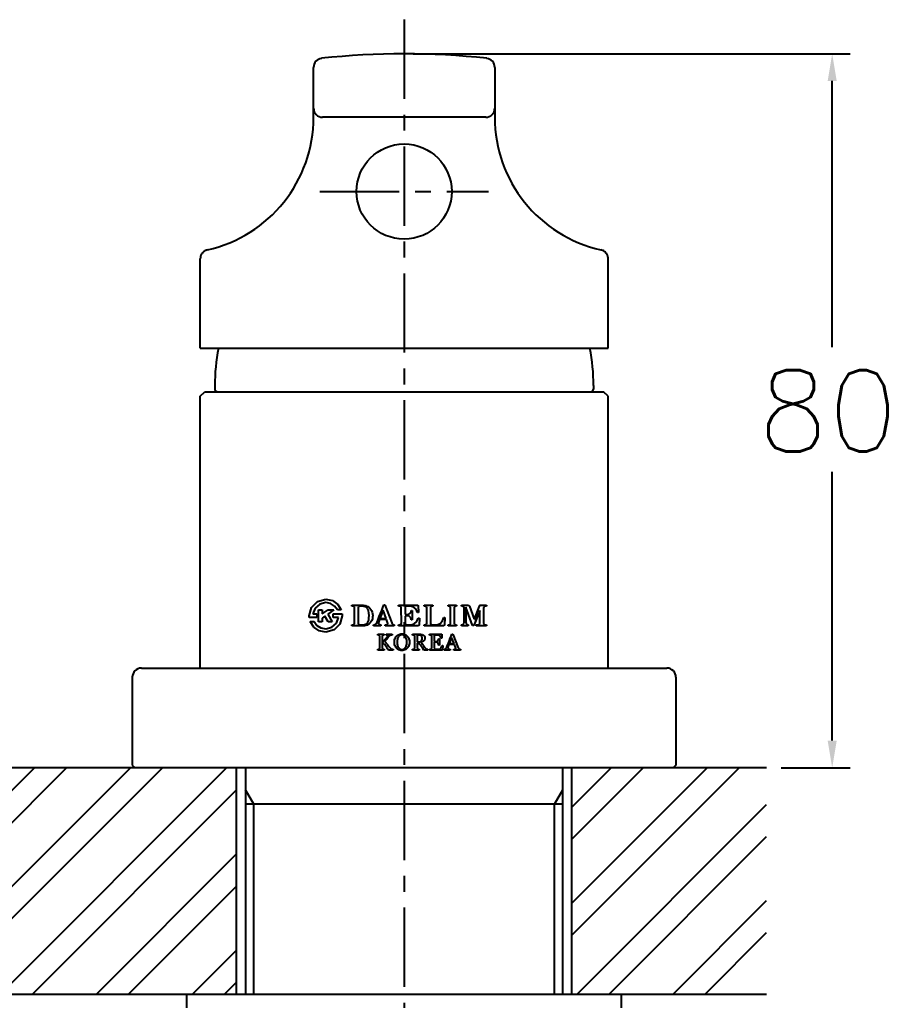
# Model space of a CAD drawing. Extents: x 8952 to 9546, y 9173 to 10013.
# Drawn here: x 9325.6 to 9421.3, y 9742.1 to 9850.4 of the extents above; entities that cross this region are included whole.
import ezdxf

# ---------------------------------------------------------------- set-up
doc = ezdxf.new("R2010")
doc.units = 0
doc.header["$LTSCALE"] = 7
doc.header["$MEASUREMENT"] = 0
doc.linetypes.add('CENTER', pattern=[2, 1.25, -0.25, 0.25, -0.25])
doc.layers.get('0').update_dxf_attribs({"color": 2, "linetype": 'CONTINUOUS'})
for name, color, linetype in [('CL', 1, 'CENTER'), ('D', 2, 'CONTINUOUS'), ('DWG', 7, 'CONTINUOUS')]:
    doc.layers.add(name, color=color, linetype=linetype)
doc.styles.add('GHS', font='ROMANS', dxfattribs={"bigfont": 'GHS'})

msp = doc.modelspace()

# ---------------------------------------------------------------- hatches: boundary and pattern name
at = {"layer": 'D'}
h = msp.add_hatch(dxfattribs=at)
h.set_pattern_fill('ANSI32', color=256, scale=20, style=0)
h.set_pattern_definition([(45, (3115.641, 5486.6625), (-5.303301, 5.303301), []), (45, (3119.176, 5486.6625), (-5.303301, 5.303301), [])])
h.paths.add_polyline_path([(9087.99, 9742.8), (9109.49, 9742.8), (9109.49, 9767.8), (9087.99, 9767.8)])
h.paths.add_polyline_path([(9146.49, 9767.8), (9146.49, 9742.8), (9224.49, 9742.8), (9224.49, 9767.8)])
h.paths.add_polyline_path([(9386.49, 9742.8), (9407.99, 9742.8), (9407.99, 9767.8), (9386.49, 9767.8)])
h.paths.add_polyline_path([(9349.49, 9742.8), (9349.49, 9767.8), (9271.49, 9767.8), (9271.49, 9742.8)])

# ---------------------------------------------------------------- linework, layer by layer
at = {"color": 7, "linetype": 'Continuous'}
for p, q in [((9357.99, 9839.6), (9357.99, 9845.1)), ((9377.99, 9845.1), (9377.99, 9839.6)), ((9376.99, 9839.6), (9358.99, 9839.6)), ((9345.49, 9814.1), (9345.49, 9823.99)), ((9390.49, 9814.1), (9390.49, 9823.99)), ((9345.49, 9814.1), (9390.49, 9814.1)), ((9347.09, 9810), (9347.09, 9809.6)), ((9388.89, 9810), (9388.89, 9809.6)), ((9345.49, 9808.8), (9345.99, 9809.3)), ((9345.49, 9778.8), (9345.49, 9808.8)), ((9345.99, 9809.3), (9389.99, 9809.3)), ((9390.49, 9808.8), (9389.99, 9809.3)), ((9390.49, 9778.8), (9390.49, 9808.8)), ((9338.99, 9778.8), (9396.99, 9778.8)), ((9337.99, 9777.8), (9337.99, 9768.1)), ((9397.99, 9777.8), (9397.99, 9768.1)), ((9407.99, 9767.8), (9087.99, 9767.8)), ((9337.99, 9768.1), (9338.29, 9767.8)), ((9349.49, 9742.8), (9349.49, 9767.8)), ((9350.49, 9767.8), (9350.49, 9742.8)), ((9385.49, 9742.8), (9385.49, 9767.8)), ((9386.49, 9742.8), (9386.49, 9767.8)), ((9397.99, 9768.1), (9397.69, 9767.8)), ((9385.49, 9763.8), (9350.49, 9763.8)), ((9407.99, 9742.8), (9087.99, 9742.8)), ((9343.99, 9740.3), (9343.99, 9742.8)), ((9391.99, 9740.3), (9391.99, 9742.8))]:
    msp.add_line(p, q, dxfattribs=at)
msp.add_circle((9367.99, 9831.4), 5.25, dxfattribs=at)
for centre, radius, start, end in [((9367.99, 9763.6), 83, 83.6987, 96.3013), ((9358.99, 9845.1), 1, 96.3013, 180), ((9376.99, 9845.1), 1, 0, 83.6987), ((9358.99, 9840.6), 1, 180, 270), ((9376.99, 9840.6), 1, 270, 0), ((9342.99, 9839.6), 15, 282.6356, 0), ((9392.99, 9839.6), 15, 180, 257.3644), ((9367.99, 9810), 20.9, 168.6848, 180), ((9367.99, 9810), 20.9, 0, 11.3152), ((9347.39, 9809.6), 0.3, 180, 270), ((9388.59, 9809.6), 0.3, 270, 0), ((9338.99, 9777.8), 1, 90, 180), ((9396.99, 9777.8), 1, 0, 90)]:
    msp.add_arc(centre, radius, start, end, dxfattribs=at)
for points in [[(9346.27, 9824.96), (9345.98, 9824.84), (9345.74, 9824.64), (9345.57, 9824.37), (9345.5, 9824.06), (9345.49, 9823.99)], [(9390.49, 9823.99), (9390.49, 9824.06), (9390.42, 9824.37), (9390.25, 9824.64), (9390.01, 9824.84), (9389.71, 9824.96)]]:
    msp.add_spline(points, degree=3, dxfattribs=at)
at = {"layer": 'CL'}
for p, q in [((9367.99, 9850.37), (9367.99, 9669.4)), ((9358.7, 9831.4), (9377.29, 9831.4))]:
    msp.add_line(p, q, dxfattribs=at)
at = {"layer": 'D'}
for p, q in [((9368.99, 9846.6), (9417.23, 9846.6)), ((9415.23, 9814.23), (9415.23, 9843.6)), ((9415.23, 9770.8), (9415.23, 9800.46)), ((9357.76, 9785.51), (9358.42, 9786.16)), ((9358.67, 9785.87), (9358.17, 9785.42)), ((9358.42, 9786.16), (9359.34, 9786.41)), ((9359.34, 9786.04), (9358.67, 9785.87)), ((9359.34, 9786.41), (9360.07, 9786.26)), ((9359.87, 9785.93), (9359.34, 9786.04)), ((9360.31, 9785.65), (9359.87, 9785.93)), ((9360.07, 9786.26), (9360.66, 9785.84)), ((9360.62, 9785.22), (9360.31, 9785.65)), ((9360.66, 9785.84), (9361.05, 9785.22)), ((9362.2, 9785.65), (9362.2, 9785.76)), ((9362.2, 9785.76), (9363.32, 9785.76)), ((9362.36, 9785.65), (9362.2, 9785.65)), ((9362.45, 9785.63), (9362.36, 9785.65)), ((9362.5, 9785.56), (9362.45, 9785.63)), ((9363.07, 9785.63), (9362.99, 9785.61)), ((9363.13, 9785.63), (9363.07, 9785.63)), ((9363.18, 9785.63), (9363.13, 9785.63)), ((9363.23, 9785.63), (9363.18, 9785.63)), ((9363.39, 9785.63), (9363.23, 9785.63)), ((9363.32, 9785.76), (9363.45, 9785.75)), ((9363.55, 9785.61), (9363.39, 9785.63)), ((9363.45, 9785.75), (9363.59, 9785.73)), ((9363.59, 9785.73), (9363.73, 9785.7)), ((9363.73, 9785.7), (9363.85, 9785.65)), ((9363.85, 9785.65), (9363.97, 9785.59)), ((9365.65, 9785.5), (9365.76, 9785.79)), ((9365.76, 9785.79), (9365.85, 9785.79)), ((9365.85, 9785.79), (9366.62, 9783.81)), ((9367.37, 9785.65), (9367.37, 9785.76)), ((9367.37, 9785.76), (9369.45, 9785.76)), ((9367.54, 9785.65), (9367.37, 9785.65)), ((9367.61, 9785.62), (9367.54, 9785.65)), ((9368.23, 9785.63), (9368.15, 9785.62)), ((9368.61, 9785.63), (9368.23, 9785.63)), ((9369, 9785.55), (9368.61, 9785.63)), ((9369.45, 9785.76), (9369.49, 9785.75)), ((9369.49, 9785.75), (9369.52, 9785.73)), ((9369.52, 9785.73), (9369.53, 9785.7)), ((9369.53, 9785.7), (9369.57, 9784.94)), ((9370.2, 9785.65), (9370.2, 9785.76)), ((9370.2, 9785.76), (9371.17, 9785.76)), ((9370.31, 9785.65), (9370.2, 9785.65)), ((9370.4, 9785.62), (9370.31, 9785.65)), ((9371.06, 9785.65), (9370.96, 9785.61)), ((9371.17, 9785.65), (9371.06, 9785.65)), ((9371.17, 9785.76), (9371.17, 9785.65)), ((9372.84, 9785.65), (9372.84, 9785.76)), ((9372.84, 9785.76), (9373.76, 9785.76)), ((9372.96, 9785.65), (9372.84, 9785.65)), ((9373.04, 9785.62), (9372.96, 9785.65)), ((9373.58, 9785.63), (9373.54, 9785.58)), ((9373.64, 9785.65), (9373.58, 9785.63)), ((9373.76, 9785.65), (9373.64, 9785.65)), ((9373.76, 9785.76), (9373.76, 9785.65)), ((9374.32, 9785.65), (9374.32, 9785.76)), ((9374.32, 9785.76), (9375.01, 9785.76)), ((9374.41, 9785.65), (9374.32, 9785.65)), ((9374.5, 9785.63), (9374.41, 9785.65)), ((9374.59, 9785.57), (9374.5, 9785.63)), ((9375.01, 9785.76), (9375.08, 9785.75)), ((9375.08, 9785.75), (9375.14, 9785.71)), ((9375.14, 9785.71), (9375.19, 9785.65)), ((9375.19, 9785.65), (9375.7, 9784.19)), ((9376.13, 9785.16), (9376.29, 9785.65)), ((9376.29, 9785.65), (9376.32, 9785.7)), ((9376.32, 9785.7), (9376.38, 9785.74)), ((9376.38, 9785.74), (9376.44, 9785.76)), ((9376.44, 9785.76), (9377.06, 9785.76)), ((9376.94, 9785.64), (9376.84, 9785.61)), ((9377.06, 9785.65), (9376.94, 9785.64)), ((9377.06, 9785.76), (9377.06, 9785.65)), ((9357.51, 9784.59), (9357.76, 9785.51)), ((9357.51, 9784.52), (9357.51, 9784.59)), ((9358.17, 9785.42), (9357.92, 9784.79)), ((9357.92, 9784.79), (9358.35, 9784.79)), ((9358.35, 9784.79), (9358.35, 9784.4)), ((9358.53, 9783.92), (9358.53, 9785.23)), ((9358.53, 9785.23), (9358.93, 9785.23)), ((9358.93, 9785.23), (9358.93, 9784.78)), ((9358.93, 9784.78), (9359.59, 9785.23)), ((9360.22, 9785.23), (9359.57, 9784.76)), ((9359.57, 9784.76), (9360.05, 9783.92)), ((9359.59, 9785.23), (9360.22, 9785.23)), ((9360.17, 9784.4), (9360.17, 9784.79)), ((9360.17, 9784.79), (9360.75, 9784.79)), ((9361.05, 9785.22), (9360.62, 9785.22)), ((9360.75, 9784.79), (9360.99, 9784.79)), ((9361.16, 9784.59), (9360.91, 9783.67)), ((9360.99, 9784.79), (9361.15, 9784.79)), ((9361.15, 9784.79), (9361.16, 9784.72)), ((9361.16, 9784.72), (9361.16, 9784.66)), ((9361.16, 9784.66), (9361.16, 9784.59)), ((9362.51, 9785.47), (9362.5, 9785.56)), ((9362.51, 9783.74), (9362.51, 9785.47)), ((9362.94, 9785.55), (9362.93, 9785.49)), ((9362.93, 9785.49), (9362.93, 9783.72)), ((9362.99, 9785.61), (9362.94, 9785.55)), ((9363.69, 9785.58), (9363.55, 9785.61)), ((9363.79, 9785.52), (9363.69, 9785.58)), ((9363.88, 9785.45), (9363.79, 9785.52)), ((9363.95, 9785.37), (9363.88, 9785.45)), ((9364.06, 9785.15), (9363.95, 9785.37)), ((9363.97, 9785.59), (9364.08, 9785.53)), ((9364.11, 9784.86), (9364.06, 9785.15)), ((9364.08, 9785.53), (9364.2, 9785.42)), ((9364.12, 9784.6), (9364.11, 9784.86)), ((9364.11, 9784.36), (9364.12, 9784.6)), ((9364.2, 9785.42), (9364.31, 9785.29)), ((9364.31, 9785.29), (9364.39, 9785.15)), ((9364.39, 9785.15), (9364.46, 9784.98)), ((9364.46, 9784.98), (9364.5, 9784.8)), ((9364.5, 9784.8), (9364.52, 9784.6)), ((9364.52, 9784.6), (9364.51, 9784.41)), ((9365.25, 9784.49), (9365.39, 9784.83)), ((9365.66, 9785.19), (9365.31, 9784.29)), ((9365.39, 9784.83), (9365.52, 9785.18)), ((9365.52, 9785.18), (9365.65, 9785.5)), ((9366, 9784.29), (9365.66, 9785.19)), ((9367.65, 9785.57), (9367.61, 9785.62)), ((9367.67, 9785.5), (9367.65, 9785.57)), ((9367.68, 9783.77), (9367.67, 9785.5)), ((9368.11, 9785.57), (9368.09, 9785.51)), ((9368.09, 9785.51), (9368.09, 9784.81)), ((9368.09, 9784.81), (9368.1, 9784.77)), ((9368.1, 9784.54), (9368.09, 9784.51)), ((9368.1, 9784.77), (9368.14, 9784.73)), ((9368.14, 9784.58), (9368.1, 9784.54)), ((9368.15, 9785.62), (9368.11, 9785.57)), ((9368.14, 9784.73), (9368.18, 9784.72)), ((9368.18, 9784.59), (9368.14, 9784.58)), ((9368.18, 9784.72), (9368.3, 9784.72)), ((9368.3, 9784.59), (9368.18, 9784.59)), ((9368.3, 9784.72), (9368.52, 9784.77)), ((9368.54, 9784.53), (9368.3, 9784.59)), ((9368.52, 9784.77), (9368.71, 9784.91)), ((9368.71, 9784.91), (9368.79, 9785.15)), ((9368.79, 9785.15), (9368.89, 9785.15)), ((9368.89, 9785.15), (9368.89, 9784.12)), ((9369.3, 9785.31), (9369, 9785.55)), ((9369.48, 9784.94), (9369.3, 9785.31)), ((9369.57, 9784.94), (9369.48, 9784.94)), ((9370.46, 9785.56), (9370.4, 9785.62)), ((9370.49, 9785.44), (9370.46, 9785.56)), ((9370.49, 9783.76), (9370.49, 9785.44)), ((9370.9, 9785.46), (9370.89, 9783.8)), ((9370.91, 9785.54), (9370.9, 9785.46)), ((9370.96, 9785.61), (9370.91, 9785.54)), ((9373.08, 9785.57), (9373.04, 9785.62)), ((9373.1, 9785.51), (9373.08, 9785.57)), ((9373.1, 9783.76), (9373.1, 9785.51)), ((9373.54, 9785.58), (9373.52, 9785.52)), ((9373.52, 9785.52), (9373.52, 9783.73)), ((9374.63, 9785.44), (9374.59, 9785.57)), ((9374.63, 9783.87), (9374.63, 9785.44)), ((9375.52, 9783.5), (9374.79, 9785.52)), ((9374.79, 9785.52), (9374.79, 9785.52)), ((9374.79, 9785.52), (9374.79, 9784.13)), ((9376.34, 9785.18), (9375.69, 9783.5)), ((9375.75, 9784.19), (9375.94, 9784.67)), ((9375.94, 9784.67), (9376.13, 9785.16)), ((9376.33, 9785.16), (9376.34, 9785.18)), ((9376.33, 9783.79), (9376.33, 9785.16)), ((9376.77, 9785.54), (9376.75, 9785.44)), ((9376.75, 9785.44), (9376.75, 9783.79)), ((9376.84, 9785.61), (9376.77, 9785.54)), ((9357.51, 9784.46), (9357.51, 9784.52)), ((9357.52, 9784.4), (9357.51, 9784.46)), ((9357.66, 9784.4), (9357.52, 9784.4)), ((9358.01, 9783.33), (9357.63, 9783.95)), ((9357.63, 9783.95), (9358.05, 9783.95)), ((9357.91, 9784.4), (9357.66, 9784.4)), ((9358.35, 9784.4), (9357.91, 9784.4)), ((9358.05, 9783.95), (9358.36, 9783.52)), ((9358.36, 9783.52), (9358.8, 9783.24)), ((9358.93, 9783.92), (9358.53, 9783.92)), ((9359.25, 9784.53), (9358.93, 9784.3)), ((9358.93, 9784.3), (9358.93, 9783.92)), ((9359.6, 9783.92), (9359.25, 9784.53)), ((9360.05, 9783.92), (9359.6, 9783.92)), ((9360.01, 9783.31), (9360.51, 9783.75)), ((9360.76, 9784.4), (9360.17, 9784.4)), ((9360.91, 9783.67), (9360.26, 9783.01)), ((9360.51, 9783.75), (9360.76, 9784.4)), ((9362.21, 9783.46), (9362.21, 9783.58)), ((9362.21, 9783.58), (9362.35, 9783.58)), ((9363.25, 9783.46), (9362.21, 9783.46)), ((9362.35, 9783.58), (9362.43, 9783.6)), ((9362.43, 9783.6), (9362.49, 9783.66)), ((9362.49, 9783.66), (9362.51, 9783.74)), ((9362.93, 9783.72), (9362.94, 9783.65)), ((9362.94, 9783.65), (9362.97, 9783.61)), ((9362.97, 9783.61), (9363.01, 9783.58)), ((9363.01, 9783.58), (9363.09, 9783.58)), ((9363.09, 9783.58), (9363.2, 9783.58)), ((9363.2, 9783.58), (9363.32, 9783.58)), ((9363.42, 9783.46), (9363.25, 9783.46)), ((9363.32, 9783.58), (9363.47, 9783.58)), ((9363.6, 9783.48), (9363.42, 9783.46)), ((9363.47, 9783.58), (9363.62, 9783.61)), ((9363.76, 9783.51), (9363.6, 9783.48)), ((9363.62, 9783.61), (9363.74, 9783.65)), ((9363.74, 9783.65), (9363.84, 9783.7)), ((9363.89, 9783.56), (9363.76, 9783.51)), ((9363.84, 9783.7), (9363.92, 9783.78)), ((9364.01, 9783.62), (9363.89, 9783.56)), ((9363.92, 9783.78), (9363.99, 9783.86)), ((9363.99, 9783.86), (9364.08, 9784.08)), ((9364.13, 9783.7), (9364.01, 9783.62)), ((9364.08, 9784.08), (9364.11, 9784.36)), ((9364.24, 9783.8), (9364.13, 9783.7)), ((9364.34, 9783.93), (9364.24, 9783.8)), ((9364.42, 9784.07), (9364.34, 9783.93)), ((9364.48, 9784.23), (9364.42, 9784.07)), ((9364.51, 9784.41), (9364.48, 9784.23)), ((9364.59, 9783.58), (9364.66, 9783.59)), ((9364.59, 9783.46), (9364.59, 9783.58)), ((9365.42, 9783.46), (9364.59, 9783.46)), ((9364.66, 9783.59), (9364.74, 9783.61)), ((9364.74, 9783.61), (9364.8, 9783.63)), ((9364.8, 9783.63), (9364.89, 9783.7)), ((9364.89, 9783.7), (9364.95, 9783.76)), ((9364.95, 9783.76), (9365, 9783.86)), ((9365, 9783.86), (9365.12, 9784.16)), ((9365.12, 9784.16), (9365.25, 9784.49)), ((9365.28, 9784.17), (9365.15, 9783.83)), ((9365.15, 9783.83), (9365.16, 9783.69)), ((9365.16, 9783.69), (9365.27, 9783.61)), ((9365.27, 9783.61), (9365.42, 9783.58)), ((9366.04, 9784.17), (9365.28, 9784.17)), ((9365.31, 9784.29), (9366, 9784.29)), ((9365.42, 9783.58), (9365.42, 9783.46)), ((9365.89, 9783.46), (9365.89, 9783.57)), ((9365.89, 9783.57), (9366.1, 9783.57)), ((9366.9, 9783.46), (9365.89, 9783.46)), ((9366.19, 9783.74), (9366.04, 9784.17)), ((9366.1, 9783.57), (9366.16, 9783.6)), ((9366.16, 9783.6), (9366.2, 9783.66)), ((9366.2, 9783.66), (9366.19, 9783.74)), ((9366.62, 9783.81), (9366.67, 9783.68)), ((9366.67, 9783.68), (9366.75, 9783.6)), ((9366.75, 9783.6), (9366.9, 9783.58)), ((9366.9, 9783.58), (9366.9, 9783.46)), ((9367.37, 9783.58), (9367.52, 9783.59)), ((9367.37, 9783.46), (9367.37, 9783.58)), ((9368.1, 9783.46), (9367.37, 9783.46)), ((9367.52, 9783.59), (9367.63, 9783.64)), ((9367.63, 9783.64), (9367.68, 9783.77)), ((9368.09, 9784.51), (9368.09, 9783.9)), ((9368.09, 9783.9), (9368.09, 9783.83)), ((9368.09, 9783.83), (9368.1, 9783.78)), ((9368.1, 9783.78), (9368.1, 9783.73)), ((9368.1, 9783.73), (9368.14, 9783.66)), ((9368.83, 9783.46), (9368.1, 9783.46)), ((9368.14, 9783.66), (9368.2, 9783.61)), ((9368.2, 9783.61), (9368.28, 9783.59)), ((9368.28, 9783.59), (9368.41, 9783.59)), ((9368.41, 9783.59), (9368.62, 9783.59)), ((9368.71, 9784.36), (9368.54, 9784.53)), ((9368.62, 9783.59), (9368.78, 9783.59)), ((9368.78, 9784.12), (9368.71, 9784.36)), ((9368.89, 9784.12), (9368.78, 9784.12)), ((9368.78, 9783.59), (9369.08, 9783.69)), ((9369.56, 9783.46), (9368.83, 9783.46)), ((9369.08, 9783.69), (9369.4, 9783.95)), ((9369.4, 9783.95), (9369.55, 9784.33)), ((9369.55, 9784.33), (9369.67, 9784.33)), ((9369.59, 9783.47), (9369.56, 9783.46)), ((9369.62, 9783.51), (9369.59, 9783.47)), ((9369.63, 9783.55), (9369.62, 9783.51)), ((9369.67, 9784.33), (9369.63, 9783.55)), ((9370.2, 9783.46), (9370.2, 9783.58)), ((9370.2, 9783.58), (9370.33, 9783.58)), ((9372.34, 9783.46), (9370.2, 9783.46)), ((9370.33, 9783.58), (9370.41, 9783.61)), ((9370.41, 9783.61), (9370.47, 9783.67)), ((9370.47, 9783.67), (9370.49, 9783.76)), ((9370.89, 9783.8), (9370.9, 9783.71)), ((9370.9, 9783.71), (9370.94, 9783.63)), ((9370.94, 9783.63), (9371.06, 9783.59)), ((9371.06, 9783.59), (9371.59, 9783.59)), ((9371.59, 9783.59), (9371.95, 9783.72)), ((9371.95, 9783.72), (9372.24, 9784.02)), ((9372.24, 9784.02), (9372.37, 9784.38)), ((9372.38, 9783.47), (9372.34, 9783.46)), ((9372.37, 9784.38), (9372.47, 9784.38)), ((9372.41, 9783.5), (9372.38, 9783.47)), ((9372.43, 9783.54), (9372.41, 9783.5)), ((9372.47, 9784.38), (9372.43, 9783.54)), ((9372.84, 9783.46), (9372.84, 9783.58)), ((9372.84, 9783.58), (9372.97, 9783.58)), ((9373.76, 9783.46), (9372.84, 9783.46)), ((9372.97, 9783.58), (9373.06, 9783.62)), ((9373.06, 9783.62), (9373.09, 9783.69)), ((9373.09, 9783.69), (9373.1, 9783.76)), ((9373.52, 9783.73), (9373.53, 9783.65)), ((9373.53, 9783.65), (9373.57, 9783.6)), ((9373.57, 9783.6), (9373.65, 9783.58)), ((9373.65, 9783.58), (9373.76, 9783.58)), ((9373.76, 9783.58), (9373.76, 9783.46)), ((9374.31, 9783.58), (9374.47, 9783.62)), ((9374.31, 9783.46), (9374.31, 9783.58)), ((9375.05, 9783.46), (9374.31, 9783.46)), ((9374.47, 9783.62), (9374.58, 9783.72)), ((9374.58, 9783.72), (9374.63, 9783.87)), ((9374.79, 9784.13), (9374.79, 9783.85)), ((9374.79, 9783.85), (9374.83, 9783.71)), ((9374.83, 9783.71), (9374.93, 9783.62)), ((9374.93, 9783.62), (9375.05, 9783.58)), ((9375.05, 9783.58), (9375.05, 9783.46)), ((9375.69, 9783.5), (9375.52, 9783.5)), ((9375.7, 9784.19), (9375.75, 9784.19)), ((9375.95, 9783.46), (9375.95, 9783.58)), ((9375.95, 9783.58), (9376.09, 9783.58)), ((9377.06, 9783.46), (9375.95, 9783.46)), ((9376.09, 9783.58), (9376.21, 9783.59)), ((9376.21, 9783.59), (9376.29, 9783.66)), ((9376.29, 9783.66), (9376.33, 9783.79)), ((9376.75, 9783.79), (9376.77, 9783.67)), ((9376.77, 9783.67), (9376.84, 9783.6)), ((9376.84, 9783.6), (9376.95, 9783.58)), ((9376.95, 9783.58), (9377.06, 9783.58)), ((9377.06, 9783.58), (9377.06, 9783.46)), ((9358.6, 9782.91), (9358.01, 9783.33)), ((9359.34, 9782.76), (9358.6, 9782.91)), ((9358.8, 9783.24), (9359.34, 9783.14)), ((9359.34, 9783.14), (9360.01, 9783.31)), ((9360.26, 9783.01), (9359.34, 9782.76)), ((9365.07, 9782.45), (9365.07, 9782.54)), ((9365.07, 9782.54), (9365.79, 9782.54)), ((9365.09, 9782.45), (9365.07, 9782.45)), ((9365.12, 9782.45), (9365.09, 9782.45)), ((9365.15, 9782.44), (9365.12, 9782.45)), ((9365.18, 9782.43), (9365.15, 9782.44)), ((9365.21, 9782.42), (9365.18, 9782.43)), ((9365.23, 9782.41), (9365.21, 9782.42)), ((9365.25, 9782.4), (9365.23, 9782.41)), ((9365.27, 9782.38), (9365.25, 9782.4)), ((9365.28, 9782.36), (9365.27, 9782.38)), ((9365.59, 9782.4), (9365.57, 9782.37)), ((9365.61, 9782.41), (9365.59, 9782.4)), ((9365.63, 9782.42), (9365.61, 9782.41)), ((9365.65, 9782.43), (9365.63, 9782.42)), ((9365.68, 9782.44), (9365.65, 9782.43)), ((9365.71, 9782.44), (9365.68, 9782.44)), ((9365.74, 9782.45), (9365.71, 9782.44)), ((9365.77, 9782.45), (9365.74, 9782.45)), ((9365.79, 9782.45), (9365.77, 9782.45)), ((9365.79, 9782.54), (9365.79, 9782.45)), ((9366, 9782.54), (9366.66, 9782.54)), ((9366, 9782.45), (9366, 9782.54)), ((9366.01, 9782.45), (9366, 9782.45)), ((9366.03, 9782.45), (9366.01, 9782.45)), ((9366.05, 9782.45), (9366.03, 9782.45)), ((9366.07, 9782.45), (9366.05, 9782.45)), ((9366.09, 9782.45), (9366.07, 9782.45)), ((9366.11, 9782.44), (9366.09, 9782.45)), ((9366.13, 9782.44), (9366.11, 9782.44)), ((9366.14, 9782.43), (9366.13, 9782.44)), ((9366.16, 9782.42), (9366.14, 9782.43)), ((9366.17, 9782.41), (9366.16, 9782.42)), ((9366.18, 9782.4), (9366.17, 9782.41)), ((9366.18, 9782.39), (9366.18, 9782.4)), ((9366.18, 9782.36), (9366.18, 9782.39)), ((9366.41, 9782.39), (9366.39, 9782.37)), ((9366.44, 9782.4), (9366.41, 9782.39)), ((9366.47, 9782.42), (9366.44, 9782.4)), ((9366.5, 9782.43), (9366.47, 9782.42)), ((9366.53, 9782.44), (9366.5, 9782.43)), ((9366.55, 9782.44), (9366.53, 9782.44)), ((9366.56, 9782.44), (9366.55, 9782.44)), ((9366.58, 9782.44), (9366.56, 9782.44)), ((9366.59, 9782.45), (9366.58, 9782.44)), ((9366.6, 9782.45), (9366.59, 9782.45)), ((9366.61, 9782.45), (9366.6, 9782.45)), ((9366.62, 9782.45), (9366.61, 9782.45)), ((9366.63, 9782.45), (9366.62, 9782.45)), ((9366.64, 9782.45), (9366.63, 9782.45)), ((9366.65, 9782.45), (9366.64, 9782.45)), ((9366.65, 9782.45), (9366.65, 9782.45)), ((9366.66, 9782.45), (9366.65, 9782.45)), ((9366.66, 9782.54), (9366.66, 9782.45)), ((9367.16, 9782.33), (9367.24, 9782.41)), ((9367.24, 9782.41), (9367.33, 9782.47)), ((9367.33, 9782.47), (9367.43, 9782.52)), ((9367.43, 9782.52), (9367.53, 9782.55)), ((9367.5, 9782.41), (9367.43, 9782.36)), ((9367.57, 9782.44), (9367.5, 9782.41)), ((9367.53, 9782.55), (9367.64, 9782.57)), ((9367.65, 9782.47), (9367.57, 9782.44)), ((9367.64, 9782.57), (9367.75, 9782.58)), ((9367.75, 9782.47), (9367.65, 9782.47)), ((9367.75, 9782.58), (9367.86, 9782.57)), ((9367.83, 9782.47), (9367.75, 9782.47)), ((9367.91, 9782.45), (9367.83, 9782.47)), ((9367.86, 9782.57), (9367.97, 9782.55)), ((9367.98, 9782.41), (9367.91, 9782.45)), ((9367.97, 9782.55), (9368.07, 9782.52)), ((9368.04, 9782.37), (9367.98, 9782.41)), ((9368.07, 9782.52), (9368.17, 9782.47)), ((9368.17, 9782.47), (9368.26, 9782.41)), ((9368.26, 9782.41), (9368.34, 9782.33)), ((9368.92, 9782.45), (9368.92, 9782.54)), ((9368.92, 9782.54), (9369.73, 9782.54)), ((9368.95, 9782.45), (9368.92, 9782.45)), ((9368.98, 9782.45), (9368.95, 9782.45)), ((9369.01, 9782.44), (9368.98, 9782.45)), ((9369.04, 9782.43), (9369.01, 9782.44)), ((9369.07, 9782.43), (9369.04, 9782.43)), ((9369.09, 9782.42), (9369.07, 9782.43)), ((9369.11, 9782.41), (9369.09, 9782.42)), ((9369.13, 9782.39), (9369.11, 9782.41)), ((9369.15, 9782.37), (9369.13, 9782.39)), ((9369.63, 9782.44), (9369.42, 9782.44)), ((9369.42, 9782.44), (9369.42, 9781.69)), ((9369.73, 9782.43), (9369.63, 9782.44)), ((9369.73, 9782.54), (9369.8, 9782.54)), ((9369.82, 9782.4), (9369.73, 9782.43)), ((9369.8, 9782.54), (9369.87, 9782.53)), ((9369.88, 9782.35), (9369.82, 9782.4)), ((9369.87, 9782.53), (9369.94, 9782.52)), ((9369.94, 9782.52), (9370, 9782.5)), ((9370, 9782.5), (9370.06, 9782.47)), ((9370.06, 9782.47), (9370.11, 9782.44)), ((9370.11, 9782.44), (9370.16, 9782.41)), ((9370.16, 9782.41), (9370.2, 9782.37)), ((9370.8, 9782.45), (9370.8, 9782.54)), ((9370.8, 9782.54), (9372.14, 9782.54)), ((9370.82, 9782.45), (9370.8, 9782.45)), ((9370.85, 9782.45), (9370.82, 9782.45)), ((9370.88, 9782.44), (9370.85, 9782.45)), ((9370.92, 9782.43), (9370.88, 9782.44)), ((9370.95, 9782.42), (9370.92, 9782.43)), ((9370.97, 9782.41), (9370.95, 9782.42)), ((9371, 9782.4), (9370.97, 9782.41)), ((9371.02, 9782.38), (9371, 9782.4)), ((9371.03, 9782.36), (9371.02, 9782.38)), ((9371.58, 9782.44), (9371.3, 9782.44)), ((9371.3, 9782.44), (9371.3, 9781.75)), ((9371.62, 9782.44), (9371.58, 9782.44)), ((9371.66, 9782.44), (9371.62, 9782.44)), ((9371.7, 9782.44), (9371.66, 9782.44)), ((9371.73, 9782.44), (9371.7, 9782.44)), ((9371.76, 9782.44), (9371.73, 9782.44)), ((9371.79, 9782.43), (9371.76, 9782.44)), ((9371.84, 9782.42), (9371.79, 9782.43)), ((9371.89, 9782.38), (9371.84, 9782.42)), ((9372.14, 9782.54), (9372.14, 9782.12)), ((9373.18, 9782.34), (9373.26, 9782.56)), ((9373.26, 9782.56), (9373.36, 9782.56)), ((9373.36, 9782.56), (9373.94, 9781.06)), ((9365.29, 9782.34), (9365.28, 9782.36)), ((9365.3, 9782.31), (9365.29, 9782.34)), ((9365.3, 9782.29), (9365.3, 9782.31)), ((9365.3, 9781.03), (9365.3, 9782.29)), ((9365.57, 9782.35), (9365.56, 9782.33)), ((9365.56, 9782.33), (9365.56, 9782.3)), ((9365.56, 9782.3), (9365.56, 9781.7)), ((9365.56, 9781.7), (9365.58, 9781.7)), ((9365.56, 9781.65), (9365.56, 9781.04)), ((9365.59, 9781.65), (9365.56, 9781.65)), ((9365.57, 9782.37), (9365.57, 9782.35)), ((9365.58, 9781.7), (9365.66, 9781.76)), ((9365.72, 9781.51), (9365.59, 9781.65)), ((9365.66, 9781.76), (9365.73, 9781.83)), ((9365.84, 9781.37), (9365.72, 9781.51)), ((9365.73, 9781.83), (9365.8, 9781.89)), ((9365.8, 9781.89), (9365.87, 9781.96)), ((9365.92, 9781.86), (9365.83, 9781.77)), ((9365.83, 9781.77), (9365.95, 9781.64)), ((9365.95, 9781.23), (9365.84, 9781.37)), ((9365.87, 9781.96), (9365.94, 9782.03)), ((9366.01, 9781.95), (9365.92, 9781.86)), ((9365.94, 9782.03), (9366, 9782.09)), ((9365.95, 9781.64), (9366.05, 9781.52)), ((9366, 9782.09), (9366.05, 9782.16)), ((9366.1, 9782.05), (9366.01, 9781.95)), ((9366.05, 9782.16), (9366.1, 9782.22)), ((9366.05, 9781.52), (9366.14, 9781.41)), ((9366.1, 9782.22), (9366.14, 9782.27)), ((9366.19, 9782.16), (9366.1, 9782.05)), ((9366.14, 9782.27), (9366.16, 9782.32)), ((9366.14, 9781.41), (9366.22, 9781.31)), ((9366.16, 9782.32), (9366.18, 9782.36)), ((9366.28, 9782.25), (9366.19, 9782.16)), ((9366.22, 9781.31), (9366.31, 9781.2)), ((9366.37, 9782.35), (9366.28, 9782.25)), ((9366.39, 9782.37), (9366.37, 9782.35)), ((9366.91, 9781.67), (9366.92, 9781.8)), ((9366.92, 9781.54), (9366.91, 9781.67)), ((9366.92, 9781.8), (9366.94, 9781.93)), ((9366.94, 9781.42), (9366.92, 9781.54)), ((9366.94, 9781.93), (9366.98, 9782.05)), ((9366.97, 9781.3), (9366.94, 9781.42)), ((9367.02, 9781.2), (9366.97, 9781.3)), ((9366.98, 9782.05), (9367.03, 9782.15)), ((9367.03, 9782.15), (9367.09, 9782.25)), ((9367.09, 9782.25), (9367.16, 9782.33)), ((9367.22, 9781.87), (9367.21, 9781.77)), ((9367.21, 9781.77), (9367.21, 9781.67)), ((9367.21, 9781.67), (9367.21, 9781.55)), ((9367.21, 9781.55), (9367.22, 9781.45)), ((9367.24, 9781.97), (9367.22, 9781.87)), ((9367.22, 9781.45), (9367.24, 9781.35)), ((9367.26, 9782.06), (9367.24, 9781.97)), ((9367.24, 9781.35), (9367.26, 9781.26)), ((9367.29, 9782.15), (9367.26, 9782.06)), ((9367.33, 9782.22), (9367.29, 9782.15)), ((9367.38, 9782.29), (9367.33, 9782.22)), ((9367.43, 9782.36), (9367.38, 9782.29)), ((9368.1, 9782.32), (9368.04, 9782.37)), ((9368.15, 9782.25), (9368.1, 9782.32)), ((9368.19, 9782.18), (9368.15, 9782.25)), ((9368.23, 9782.09), (9368.19, 9782.18)), ((9368.25, 9782), (9368.23, 9782.09)), ((9368.23, 9781.26), (9368.26, 9781.35)), ((9368.27, 9781.89), (9368.25, 9782)), ((9368.26, 9781.35), (9368.27, 9781.45)), ((9368.28, 9781.78), (9368.27, 9781.89)), ((9368.27, 9781.45), (9368.28, 9781.55)), ((9368.29, 9781.67), (9368.28, 9781.78)), ((9368.28, 9781.55), (9368.29, 9781.67)), ((9368.34, 9782.33), (9368.41, 9782.25)), ((9368.41, 9782.25), (9368.47, 9782.15)), ((9368.47, 9782.15), (9368.52, 9782.04)), ((9368.52, 9782.04), (9368.56, 9781.93)), ((9368.56, 9781.41), (9368.52, 9781.29)), ((9368.56, 9781.93), (9368.58, 9781.8)), ((9368.58, 9781.53), (9368.56, 9781.41)), ((9368.58, 9781.8), (9368.58, 9781.67)), ((9368.58, 9781.67), (9368.58, 9781.53)), ((9369.15, 9782.35), (9369.15, 9782.37)), ((9369.16, 9782.32), (9369.15, 9782.35)), ((9369.16, 9782.29), (9369.16, 9782.32)), ((9369.16, 9781.04), (9369.16, 9782.29)), ((9369.42, 9781.69), (9369.58, 9781.69)), ((9369.6, 9781.59), (9369.42, 9781.59)), ((9369.42, 9781.59), (9369.42, 9781.04)), ((9369.58, 9781.69), (9369.69, 9781.71)), ((9369.69, 9781.46), (9369.6, 9781.59)), ((9369.69, 9781.71), (9369.78, 9781.74)), ((9369.78, 9781.34), (9369.69, 9781.46)), ((9369.78, 9781.74), (9369.86, 9781.8)), ((9369.87, 9781.22), (9369.78, 9781.34)), ((9369.91, 9781.68), (9369.85, 9781.66)), ((9369.85, 9781.66), (9369.93, 9781.55)), ((9369.86, 9781.8), (9369.93, 9781.88)), ((9369.94, 9782.28), (9369.88, 9782.35)), ((9369.97, 9781.7), (9369.91, 9781.68)), ((9369.93, 9781.88), (9369.96, 9781.98)), ((9369.93, 9781.55), (9370.01, 9781.45)), ((9369.97, 9782.2), (9369.94, 9782.28)), ((9369.96, 9781.98), (9369.98, 9782.1)), ((9369.98, 9782.1), (9369.97, 9782.2)), ((9370.02, 9781.72), (9369.97, 9781.7)), ((9370.01, 9781.45), (9370.07, 9781.37)), ((9370.07, 9781.75), (9370.02, 9781.72)), ((9370.12, 9781.78), (9370.07, 9781.75)), ((9370.07, 9781.37), (9370.13, 9781.29)), ((9370.16, 9781.81), (9370.12, 9781.78)), ((9370.19, 9781.85), (9370.16, 9781.81)), ((9370.22, 9781.9), (9370.19, 9781.85)), ((9370.2, 9782.37), (9370.23, 9782.32)), ((9370.25, 9781.95), (9370.22, 9781.9)), ((9370.23, 9782.32), (9370.26, 9782.26)), ((9370.27, 9782), (9370.25, 9781.95)), ((9370.26, 9782.26), (9370.27, 9782.2)), ((9370.27, 9782.2), (9370.28, 9782.13)), ((9370.28, 9782.06), (9370.27, 9782)), ((9370.28, 9782.13), (9370.28, 9782.06)), ((9371.04, 9782.34), (9371.03, 9782.36)), ((9371.04, 9782.31), (9371.04, 9782.34)), ((9371.04, 9782.29), (9371.04, 9782.31)), ((9371.04, 9781.04), (9371.04, 9782.29)), ((9371.3, 9781.75), (9371.5, 9781.75)), ((9371.5, 9781.65), (9371.3, 9781.65)), ((9371.3, 9781.65), (9371.3, 9781.13)), ((9371.5, 9781.75), (9371.56, 9781.75)), ((9371.55, 9781.65), (9371.5, 9781.65)), ((9371.59, 9781.64), (9371.55, 9781.65)), ((9371.56, 9781.75), (9371.6, 9781.76)), ((9371.63, 9781.64), (9371.59, 9781.64)), ((9371.6, 9781.76), (9371.64, 9781.77)), ((9371.66, 9781.62), (9371.63, 9781.64)), ((9371.64, 9781.77), (9371.67, 9781.78)), ((9371.69, 9781.6), (9371.66, 9781.62)), ((9371.67, 9781.78), (9371.69, 9781.8)), ((9371.69, 9781.8), (9371.72, 9781.83)), ((9371.72, 9781.57), (9371.69, 9781.6)), ((9371.72, 9781.83), (9371.73, 9781.85)), ((9371.73, 9781.55), (9371.72, 9781.57)), ((9371.73, 9781.85), (9371.75, 9781.89)), ((9371.75, 9781.52), (9371.73, 9781.55)), ((9371.75, 9781.89), (9371.76, 9781.92)), ((9371.76, 9781.48), (9371.75, 9781.52)), ((9371.76, 9781.92), (9371.77, 9781.96)), ((9371.77, 9781.44), (9371.76, 9781.48)), ((9371.77, 9781.96), (9371.78, 9782)), ((9371.78, 9781.39), (9371.77, 9781.44)), ((9371.78, 9782), (9371.79, 9782.04)), ((9371.79, 9781.35), (9371.78, 9781.39)), ((9371.79, 9782.04), (9371.88, 9782.04)), ((9371.88, 9781.35), (9371.79, 9781.35)), ((9371.88, 9782.04), (9371.88, 9781.35)), ((9371.95, 9782.32), (9371.89, 9782.38)), ((9371.99, 9782.25), (9371.95, 9782.32)), ((9372.03, 9782.18), (9371.99, 9782.25)), ((9372.05, 9782.12), (9372.03, 9782.18)), ((9372.14, 9782.12), (9372.05, 9782.12)), ((9372.17, 9781.27), (9372.19, 9781.31)), ((9372.19, 9781.31), (9372.27, 9781.31)), ((9372.27, 9781.31), (9372.24, 9780.8)), ((9372.69, 9781.1), (9372.78, 9781.33)), ((9372.78, 9781.33), (9372.88, 9781.57)), ((9372.89, 9781.3), (9372.87, 9781.25)), ((9372.88, 9781.57), (9372.98, 9781.84)), ((9372.91, 9781.35), (9372.89, 9781.3)), ((9372.93, 9781.4), (9372.91, 9781.35)), ((9373.54, 9781.4), (9372.93, 9781.4)), ((9373.23, 9782.19), (9372.97, 9781.51)), ((9372.97, 9781.51), (9373.5, 9781.51)), ((9372.98, 9781.84), (9373.08, 9782.1)), ((9373.08, 9782.1), (9373.18, 9782.34)), ((9373.5, 9781.51), (9373.23, 9782.19)), ((9373.68, 9781.01), (9373.54, 9781.4)), ((9365.07, 9780.89), (9365.09, 9780.89)), ((9365.07, 9780.8), (9365.07, 9780.89)), ((9365.79, 9780.8), (9365.07, 9780.8)), ((9365.09, 9780.89), (9365.12, 9780.89)), ((9365.12, 9780.89), (9365.15, 9780.89)), ((9365.15, 9780.89), (9365.18, 9780.9)), ((9365.18, 9780.9), (9365.21, 9780.9)), ((9365.21, 9780.9), (9365.23, 9780.91)), ((9365.23, 9780.91), (9365.25, 9780.92)), ((9365.25, 9780.92), (9365.27, 9780.94)), ((9365.27, 9780.94), (9365.28, 9780.96)), ((9365.28, 9780.96), (9365.29, 9780.98)), ((9365.29, 9780.98), (9365.3, 9781)), ((9365.3, 9781), (9365.3, 9781.03)), ((9365.56, 9781.04), (9365.56, 9781.02)), ((9365.56, 9781.02), (9365.57, 9780.99)), ((9365.57, 9780.99), (9365.58, 9780.97)), ((9365.58, 9780.97), (9365.59, 9780.95)), ((9365.59, 9780.95), (9365.61, 9780.93)), ((9365.61, 9780.93), (9365.63, 9780.92)), ((9365.63, 9780.92), (9365.65, 9780.91)), ((9365.65, 9780.91), (9365.67, 9780.91)), ((9365.67, 9780.91), (9365.7, 9780.9)), ((9365.7, 9780.9), (9365.74, 9780.89)), ((9365.74, 9780.89), (9365.77, 9780.89)), ((9365.77, 9780.89), (9365.79, 9780.89)), ((9365.79, 9780.89), (9365.79, 9780.8)), ((9366.07, 9781.09), (9365.95, 9781.23)), ((9366.17, 9780.94), (9366.07, 9781.09)), ((9366.27, 9780.8), (9366.17, 9780.94)), ((9366.76, 9780.8), (9366.27, 9780.8)), ((9366.31, 9781.2), (9366.4, 9781.09)), ((9366.4, 9781.09), (9366.44, 9781.04)), ((9366.44, 9781.04), (9366.47, 9781.01)), ((9366.47, 9781.01), (9366.51, 9780.98)), ((9366.51, 9780.98), (9366.54, 9780.96)), ((9366.54, 9780.96), (9366.57, 9780.94)), ((9366.57, 9780.94), (9366.6, 9780.92)), ((9366.6, 9780.92), (9366.62, 9780.91)), ((9366.62, 9780.91), (9366.65, 9780.9)), ((9366.65, 9780.9), (9366.68, 9780.9)), ((9366.68, 9780.9), (9366.71, 9780.89)), ((9366.71, 9780.89), (9366.73, 9780.89)), ((9366.73, 9780.89), (9366.76, 9780.89)), ((9366.76, 9780.89), (9366.76, 9780.8)), ((9367.08, 9781.1), (9367.02, 9781.2)), ((9367.15, 9781.01), (9367.08, 9781.1)), ((9367.23, 9780.94), (9367.15, 9781.01)), ((9367.31, 9780.88), (9367.23, 9780.94)), ((9367.26, 9781.26), (9367.3, 9781.17)), ((9367.3, 9781.17), (9367.34, 9781.1)), ((9367.41, 9780.82), (9367.31, 9780.88)), ((9367.34, 9781.1), (9367.39, 9781.03)), ((9367.39, 9781.03), (9367.44, 9780.97)), ((9367.52, 9780.79), (9367.41, 9780.82)), ((9367.44, 9780.97), (9367.51, 9780.93)), ((9367.51, 9780.93), (9367.58, 9780.89)), ((9367.63, 9780.76), (9367.52, 9780.79)), ((9367.58, 9780.89), (9367.66, 9780.87)), ((9367.75, 9780.76), (9367.63, 9780.76)), ((9367.66, 9780.87), (9367.75, 9780.87)), ((9367.75, 9780.87), (9367.83, 9780.87)), ((9367.86, 9780.76), (9367.75, 9780.76)), ((9367.83, 9780.87), (9367.91, 9780.89)), ((9367.97, 9780.78), (9367.86, 9780.76)), ((9367.91, 9780.89), (9367.98, 9780.93)), ((9368.07, 9780.82), (9367.97, 9780.78)), ((9367.98, 9780.93), (9368.05, 9780.97)), ((9368.05, 9780.97), (9368.11, 9781.03)), ((9368.17, 9780.87), (9368.07, 9780.82)), ((9368.11, 9781.03), (9368.16, 9781.1)), ((9368.16, 9781.1), (9368.2, 9781.18)), ((9368.25, 9780.93), (9368.17, 9780.87)), ((9368.2, 9781.18), (9368.23, 9781.26)), ((9368.33, 9781), (9368.25, 9780.93)), ((9368.41, 9781.09), (9368.33, 9781)), ((9368.47, 9781.18), (9368.41, 9781.09)), ((9368.52, 9781.29), (9368.47, 9781.18)), ((9368.92, 9780.8), (9368.92, 9780.89)), ((9368.92, 9780.89), (9368.95, 9780.89)), ((9369.66, 9780.8), (9368.92, 9780.8)), ((9368.95, 9780.89), (9368.98, 9780.89)), ((9368.98, 9780.89), (9369.01, 9780.89)), ((9369.01, 9780.89), (9369.04, 9780.9)), ((9369.04, 9780.9), (9369.07, 9780.9)), ((9369.07, 9780.9), (9369.09, 9780.91)), ((9369.09, 9780.91), (9369.11, 9780.92)), ((9369.11, 9780.92), (9369.13, 9780.94)), ((9369.13, 9780.94), (9369.14, 9780.96)), ((9369.14, 9780.96), (9369.15, 9780.98)), ((9369.15, 9780.98), (9369.16, 9781.01)), ((9369.16, 9781.01), (9369.16, 9781.04)), ((9369.42, 9781.04), (9369.42, 9781.01)), ((9369.42, 9781.01), (9369.43, 9780.98)), ((9369.43, 9780.98), (9369.43, 9780.96)), ((9369.43, 9780.96), (9369.45, 9780.94)), ((9369.45, 9780.94), (9369.46, 9780.92)), ((9369.46, 9780.92), (9369.49, 9780.91)), ((9369.49, 9780.91), (9369.51, 9780.9)), ((9369.51, 9780.9), (9369.53, 9780.9)), ((9369.53, 9780.9), (9369.57, 9780.89)), ((9369.57, 9780.89), (9369.6, 9780.89)), ((9369.6, 9780.89), (9369.63, 9780.89)), ((9369.63, 9780.89), (9369.66, 9780.89)), ((9369.66, 9780.89), (9369.66, 9780.8)), ((9369.96, 9781.09), (9369.87, 9781.22)), ((9370.05, 9780.95), (9369.96, 9781.09)), ((9370.15, 9780.8), (9370.05, 9780.95)), ((9370.13, 9781.29), (9370.2, 9781.19)), ((9370.62, 9780.8), (9370.15, 9780.8)), ((9370.2, 9781.19), (9370.28, 9781.09)), ((9370.28, 9781.09), (9370.31, 9781.04)), ((9370.31, 9781.04), (9370.34, 9781)), ((9370.34, 9781), (9370.38, 9780.98)), ((9370.38, 9780.98), (9370.4, 9780.96)), ((9370.4, 9780.96), (9370.43, 9780.94)), ((9370.43, 9780.94), (9370.46, 9780.92)), ((9370.46, 9780.92), (9370.48, 9780.91)), ((9370.48, 9780.91), (9370.51, 9780.9)), ((9370.51, 9780.9), (9370.54, 9780.9)), ((9370.54, 9780.9), (9370.57, 9780.89)), ((9370.57, 9780.89), (9370.6, 9780.89)), ((9370.6, 9780.89), (9370.62, 9780.89)), ((9370.62, 9780.89), (9370.62, 9780.8)), ((9370.8, 9780.8), (9370.8, 9780.89)), ((9370.8, 9780.89), (9370.82, 9780.89)), ((9372.24, 9780.8), (9370.8, 9780.8)), ((9370.82, 9780.89), (9370.86, 9780.89)), ((9370.86, 9780.89), (9370.89, 9780.9)), ((9370.89, 9780.9), (9370.93, 9780.9)), ((9370.93, 9780.9), (9370.96, 9780.91)), ((9370.96, 9780.91), (9370.97, 9780.91)), ((9370.97, 9780.91), (9371, 9780.93)), ((9371, 9780.93), (9371.02, 9780.94)), ((9371.02, 9780.94), (9371.03, 9780.96)), ((9371.03, 9780.96), (9371.04, 9780.98)), ((9371.04, 9781.01), (9371.04, 9781.04)), ((9371.04, 9780.98), (9371.04, 9781.01)), ((9371.3, 9781.13), (9371.31, 9781.08)), ((9371.31, 9781.08), (9371.31, 9781.04)), ((9371.31, 9781.04), (9371.32, 9781)), ((9371.32, 9781), (9371.33, 9780.98)), ((9371.33, 9780.98), (9371.34, 9780.95)), ((9371.34, 9780.95), (9371.36, 9780.94)), ((9371.36, 9780.94), (9371.38, 9780.92)), ((9371.38, 9780.92), (9371.41, 9780.91)), ((9371.41, 9780.91), (9371.45, 9780.91)), ((9371.45, 9780.91), (9371.49, 9780.9)), ((9371.49, 9780.9), (9371.54, 9780.9)), ((9371.54, 9780.9), (9371.6, 9780.9)), ((9371.6, 9780.9), (9371.63, 9780.9)), ((9371.63, 9780.9), (9371.67, 9780.9)), ((9371.67, 9780.9), (9371.71, 9780.9)), ((9371.71, 9780.9), (9371.75, 9780.9)), ((9371.75, 9780.9), (9371.79, 9780.9)), ((9371.79, 9780.9), (9371.82, 9780.9)), ((9371.82, 9780.9), (9371.85, 9780.91)), ((9371.85, 9780.91), (9371.89, 9780.91)), ((9371.89, 9780.91), (9371.92, 9780.92)), ((9371.92, 9780.92), (9371.95, 9780.93)), ((9371.95, 9780.93), (9371.97, 9780.94)), ((9371.97, 9780.94), (9371.99, 9780.96)), ((9371.99, 9780.96), (9372.03, 9781)), ((9372.03, 9781), (9372.07, 9781.06)), ((9372.07, 9781.06), (9372.11, 9781.14)), ((9372.11, 9781.14), (9372.14, 9781.21)), ((9372.14, 9781.21), (9372.17, 9781.27)), ((9372.4, 9780.8), (9372.4, 9780.89)), ((9372.4, 9780.89), (9372.43, 9780.89)), ((9373.06, 9780.8), (9372.4, 9780.8)), ((9372.43, 9780.89), (9372.45, 9780.89)), ((9372.45, 9780.89), (9372.48, 9780.9)), ((9372.48, 9780.9), (9372.51, 9780.91)), ((9372.51, 9780.91), (9372.54, 9780.92)), ((9372.54, 9780.92), (9372.56, 9780.93)), ((9372.56, 9780.93), (9372.59, 9780.95)), ((9372.59, 9780.95), (9372.62, 9780.98)), ((9372.62, 9780.98), (9372.64, 9781)), ((9372.64, 9781), (9372.66, 9781.03)), ((9372.66, 9781.03), (9372.67, 9781.06)), ((9372.67, 9781.06), (9372.69, 9781.1)), ((9372.82, 9781.07), (9372.81, 9781.05)), ((9372.81, 9781.05), (9372.81, 9781.03)), ((9372.81, 9781.03), (9372.81, 9781.01)), ((9372.81, 9781.01), (9372.81, 9780.99)), ((9372.81, 9780.99), (9372.82, 9780.96)), ((9372.83, 9781.1), (9372.82, 9781.07)), ((9372.82, 9780.96), (9372.84, 9780.94)), ((9372.84, 9781.13), (9372.83, 9781.1)), ((9372.85, 9781.17), (9372.84, 9781.13)), ((9372.84, 9780.94), (9372.88, 9780.92)), ((9372.86, 9781.21), (9372.85, 9781.17)), ((9372.87, 9781.25), (9372.86, 9781.21)), ((9372.88, 9780.92), (9372.94, 9780.9)), ((9372.94, 9780.9), (9373, 9780.89)), ((9373, 9780.89), (9373.06, 9780.89)), ((9373.06, 9780.89), (9373.06, 9780.8)), ((9373.47, 9780.8), (9373.47, 9780.89)), ((9373.47, 9780.89), (9373.53, 9780.89)), ((9374.2, 9780.8), (9373.47, 9780.8)), ((9373.53, 9780.89), (9373.59, 9780.9)), ((9373.59, 9780.9), (9373.63, 9780.91)), ((9373.63, 9780.91), (9373.67, 9780.92)), ((9373.67, 9780.92), (9373.69, 9780.94)), ((9373.69, 9781), (9373.68, 9781.01)), ((9373.69, 9780.99), (9373.69, 9781)), ((9373.69, 9780.98), (9373.69, 9780.99)), ((9373.69, 9780.97), (9373.69, 9780.98)), ((9373.69, 9780.96), (9373.69, 9780.97)), ((9373.69, 9780.96), (9373.69, 9780.96)), ((9373.69, 9780.94), (9373.69, 9780.96)), ((9373.94, 9781.06), (9373.95, 9781.03)), ((9373.95, 9781.03), (9373.97, 9781.01)), ((9373.97, 9781.01), (9373.98, 9780.98)), ((9373.98, 9780.98), (9374, 9780.97)), ((9374, 9780.97), (9374.02, 9780.95)), ((9374.02, 9780.95), (9374.05, 9780.93)), ((9374.05, 9780.93), (9374.07, 9780.92)), ((9374.07, 9780.92), (9374.09, 9780.91)), ((9374.09, 9780.91), (9374.12, 9780.9)), ((9374.12, 9780.9), (9374.15, 9780.89)), ((9374.15, 9780.89), (9374.18, 9780.89)), ((9374.18, 9780.89), (9374.2, 9780.89)), ((9374.2, 9780.89), (9374.2, 9780.8)), ((9409.58, 9767.8), (9417.23, 9767.8)), ((9351.39, 9763.8), (9350.49, 9765.36)), ((9384.59, 9763.8), (9385.49, 9765.36)), ((9351.39, 9742.8), (9351.39, 9763.8)), ((9384.59, 9742.8), (9384.59, 9763.8))]:
    msp.add_line(p, q, dxfattribs=at)
for points in [[(9414.73, 9843.6), (9415.73, 9843.6), (9415.23, 9846.6)], [(9414.73, 9770.8), (9415.73, 9770.8), (9415.23, 9767.8)]]:
    msp.add_solid(points, dxfattribs=at)

# ---------------------------------------------------------------- texts
at = {"layer": 'DWG', "insert": (9414.76, 9807.2), "char_height": 9, "attachment_point": 5, "style": 'GHS'}
msp.add_mtext('80', dxfattribs=at)

doc.saveas('drawing.dxf')
